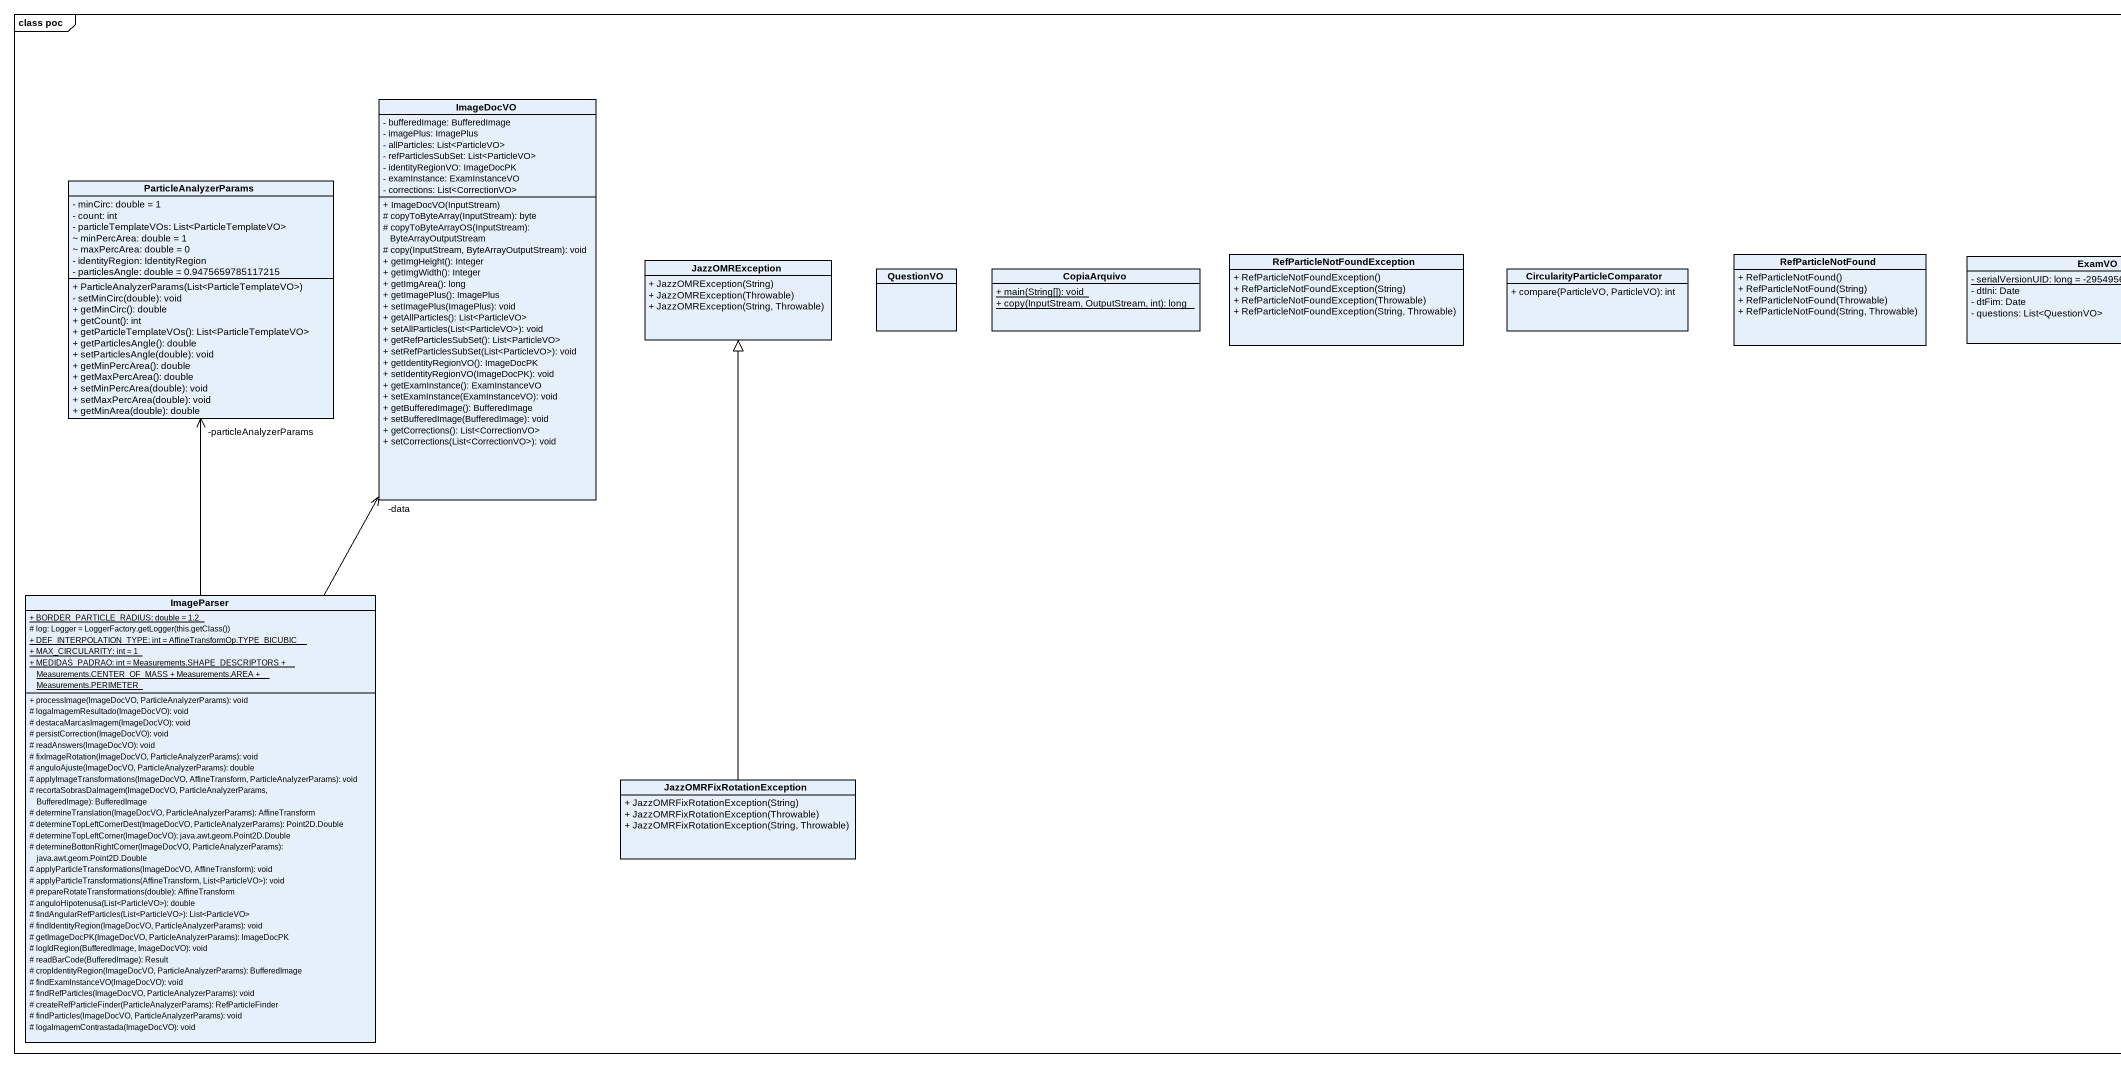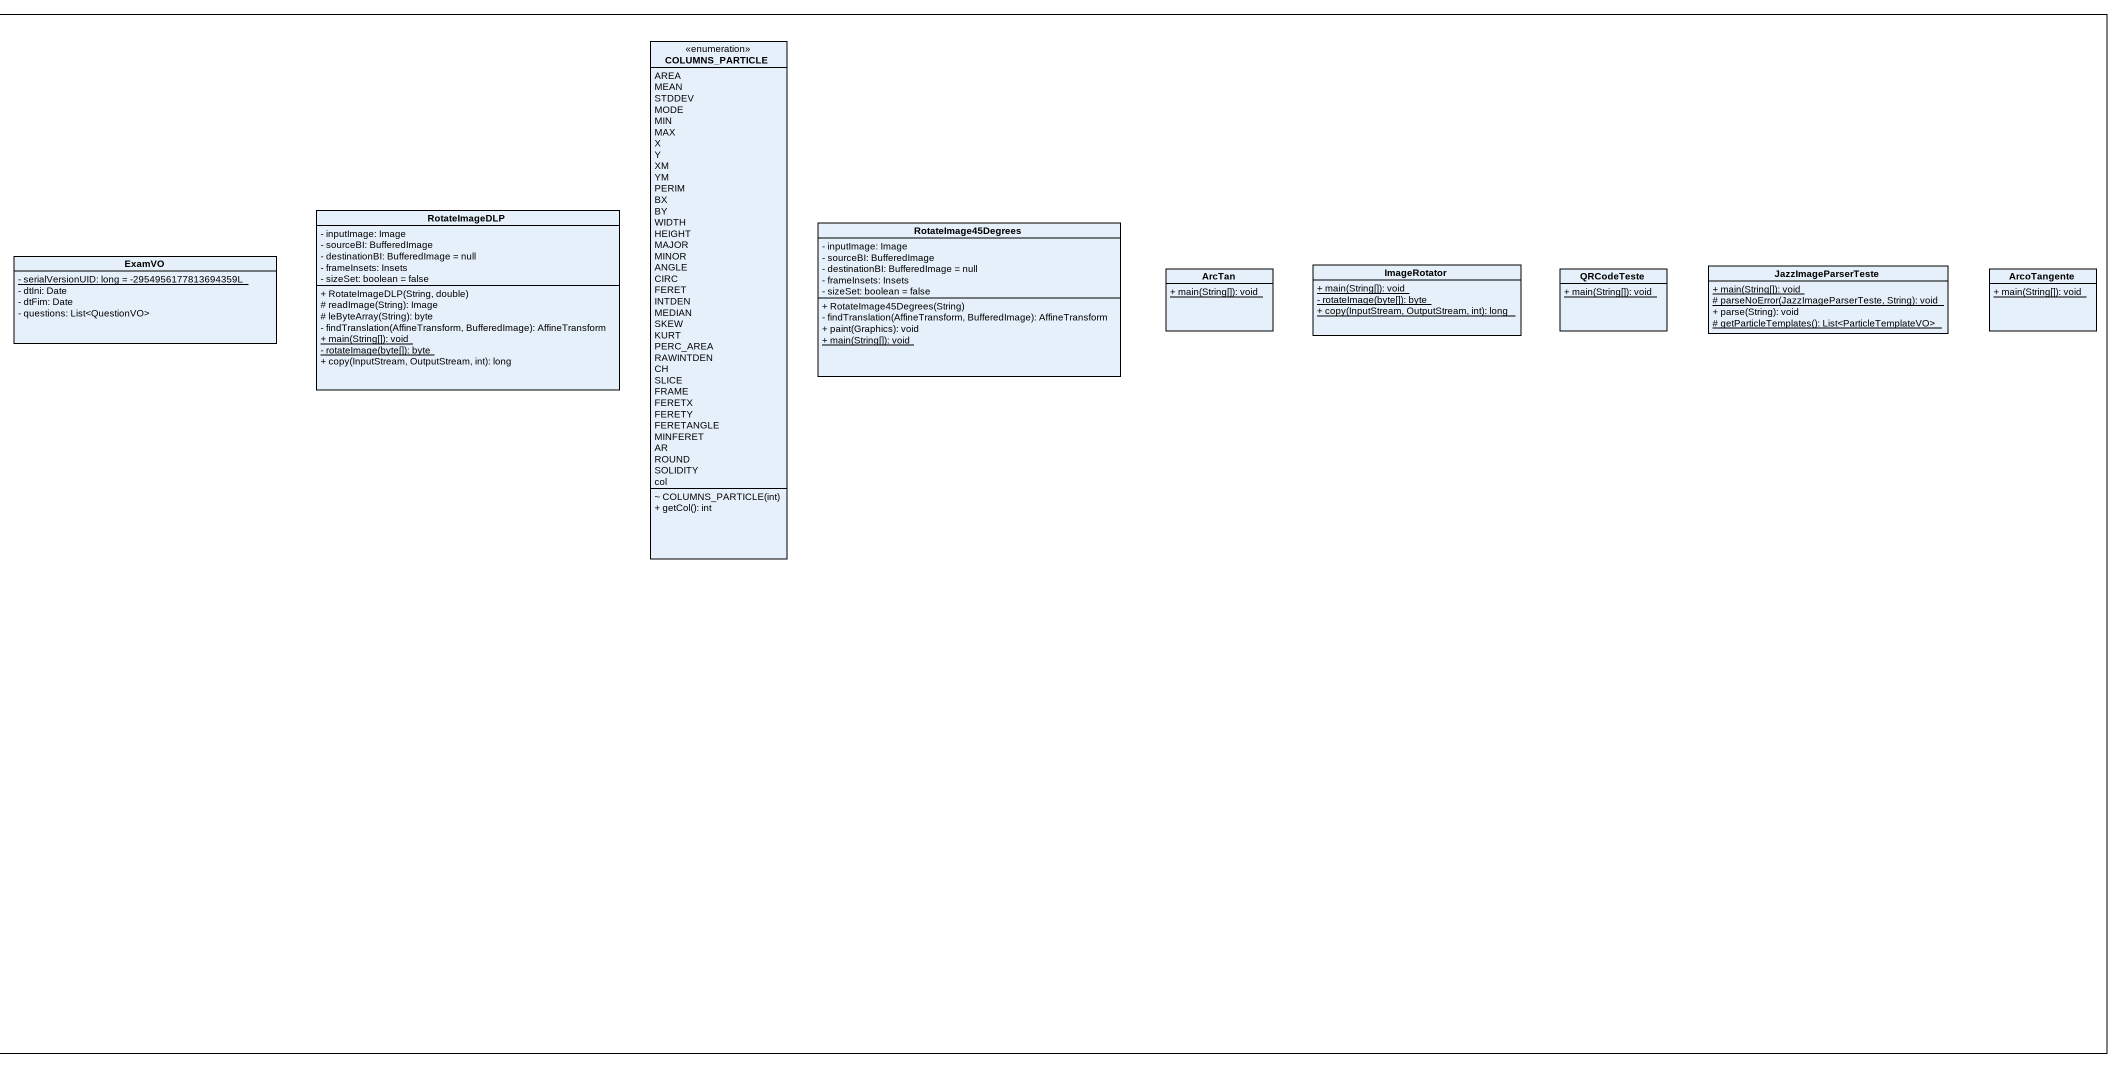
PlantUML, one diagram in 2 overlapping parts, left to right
@startuml
mainframe class poc
hide circle
hide empty members
skinparam classAttributeIconSize 0
enum COLUMNS_PARTICLE {
  AREA
  MEAN
  STDDEV
  MODE
  MIN
  MAX
  X
  Y
  XM
  YM
  PERIM
  BX
  BY
  WIDTH
  HEIGHT
  MAJOR
  MINOR
  ANGLE
  CIRC
  FERET
  INTDEN
  MEDIAN
  SKEW
  KURT
  PERC_AREA
  RAWINTDEN
  CH
  SLICE
  FRAME
  FERETX
  FERETY
  FERETANGLE
  MINFERET
  AR
  ROUND
  SOLIDITY
  col
  ~ COLUMNS_PARTICLE(int)
  + getCol(): int
}
class ImageDocVO {
  - bufferedImage: BufferedImage
  - imagePlus: ImagePlus
  - allParticles: List<ParticleVO>
  - refParticlesSubSet: List<ParticleVO>
  - identityRegionVO: ImageDocPK
  - examInstance: ExamInstanceVO
  - corrections: List<CorrectionVO>
  + ImageDocVO(InputStream)
  # copyToByteArray(InputStream): byte
  # copyToByteArrayOS(InputStream): ByteArrayOutputStream
  # copy(InputStream, ByteArrayOutputStream): void
  + getImgHeight(): Integer
  + getImgWidth(): Integer
  + getImgArea(): long
  + getImagePlus(): ImagePlus
  + setImagePlus(ImagePlus): void
  + getAllParticles(): List<ParticleVO>
  + setAllParticles(List<ParticleVO>): void
  + getRefParticlesSubSet(): List<ParticleVO>
  + setRefParticlesSubSet(List<ParticleVO>): void
  + getIdentityRegionVO(): ImageDocPK
  + setIdentityRegionVO(ImageDocPK): void
  + getExamInstance(): ExamInstanceVO
  + setExamInstance(ExamInstanceVO): void
  + getBufferedImage(): BufferedImage
  + setBufferedImage(BufferedImage): void
  + getCorrections(): List<CorrectionVO>
  + setCorrections(List<CorrectionVO>): void
}
class ParticleAnalyzerParams {
  - minCirc: double = 1
  - count: int
  - particleTemplateVOs: List<ParticleTemplateVO>
  ~ minPercArea: double = 1
  ~ maxPercArea: double = 0
  - identityRegion: IdentityRegion
  - particlesAngle: double = 0.9475659785117215
  + ParticleAnalyzerParams(List<ParticleTemplateVO>)
  - setMinCirc(double): void
  + getMinCirc(): double
  + getCount(): int
  + getParticleTemplateVOs(): List<ParticleTemplateVO>
  + getParticlesAngle(): double
  + setParticlesAngle(double): void
  + getMinPercArea(): double
  + getMaxPercArea(): double
  + setMinPercArea(double): void
  + setMaxPercArea(double): void
  + getMinArea(double): double
}
class RotateImageDLP {
  - inputImage: Image
  - sourceBI: BufferedImage
  - destinationBI: BufferedImage = null
  - frameInsets: Insets
  - sizeSet: boolean = false
  + RotateImageDLP(String, double)
  # readImage(String): Image
  # leByteArray(String): byte
  - findTranslation(AffineTransform, BufferedImage): AffineTransform
  {static} + main(String[]): void
  {static} - rotateImage(byte[]): byte
  + copy(InputStream, OutputStream, int): long
}
class RotateImage45Degrees {
  - inputImage: Image
  - sourceBI: BufferedImage
  - destinationBI: BufferedImage = null
  - frameInsets: Insets
  - sizeSet: boolean = false
  + RotateImage45Degrees(String)
  - findTranslation(AffineTransform, BufferedImage): AffineTransform
  + paint(Graphics): void
  {static} + main(String[]): void
}
class JazzOMRException {
  + JazzOMRException(String)
  + JazzOMRException(Throwable)
  + JazzOMRException(String, Throwable)
}
class QuestionVO
class CopiaArquivo {
  {static} + main(String[]): void
  {static} + copy(InputStream, OutputStream, int): long
}
class RefParticleNotFoundException {
  + RefParticleNotFoundException()
  + RefParticleNotFoundException(String)
  + RefParticleNotFoundException(Throwable)
  + RefParticleNotFoundException(String, Throwable)
}
class "CircularityParticleComparator" as CircularityParticleComparato {
  + compare(ParticleVO, ParticleVO): int
}
class RefParticleNotFound {
  + RefParticleNotFound()
  + RefParticleNotFound(String)
  + RefParticleNotFound(Throwable)
  + RefParticleNotFound(String, Throwable)
}
class ExamVO {
  {static} - serialVersionUID: long = -2954956177813694359L
  - dtIni: Date
  - dtFim: Date
  - questions: List<QuestionVO>
}
class ArcTan {
  {static} + main(String[]): void
}
class ImageRotator {
  {static} + main(String[]): void
  {static} - rotateImage(byte[]): byte
  {static} + copy(InputStream, OutputStream, int): long
}
class QRCodeTeste {
  {static} + main(String[]): void
}
class JazzImageParserTeste {
  {static} + main(String[]): void
  {static} # parseNoError(JazzImageParserTeste, String): void
  + parse(String): void
  {static} # getParticleTemplates(): List<ParticleTemplateVO>
}
class ArcoTangente {
  {static} + main(String[]): void
}
class ImageParser {
  {static} + BORDER_PARTICLE_RADIUS: double = 1.2
  {field} # log: Logger = LoggerFactory.getLogger(this.getClass())
  {static} + DEF_INTERPOLATION_TYPE: int = AffineTransformOp.TYPE_BICUBIC
  {static} + MAX_CIRCULARITY: int = 1
  {static} + MEDIDAS_PADRAO: int = Measurements.SHAPE_DESCRIPTORS + Measurements.CENTER_OF_MASS + Measurements.AREA + Measurements.PERIMETER
  + processImage(ImageDocVO, ParticleAnalyzerParams): void
  # logaImagemResultado(ImageDocVO): void
  # destacaMarcasImagem(ImageDocVO): void
  # persistCorrection(ImageDocVO): void
  # readAnswers(ImageDocVO): void
  # fixImageRotation(ImageDocVO, ParticleAnalyzerParams): void
  # anguloAjuste(ImageDocVO, ParticleAnalyzerParams): double
  # applyImageTransformations(ImageDocVO, AffineTransform, ParticleAnalyzerParams): void
  # recortaSobrasDaImagem(ImageDocVO, ParticleAnalyzerParams, BufferedImage): BufferedImage
  # determineTranslation(ImageDocVO, ParticleAnalyzerParams): AffineTransform
  # determineTopLeftCornerDest(ImageDocVO, ParticleAnalyzerParams): Point2D.Double
  # determineTopLeftCorner(ImageDocVO): java.awt.geom.Point2D.Double
  # determineBottonRightCorner(ImageDocVO, ParticleAnalyzerParams): java.awt.geom.Point2D.Double
  # applyParticleTransformations(ImageDocVO, AffineTransform): void
  # applyParticleTransformations(AffineTransform, List<ParticleVO>): void
  # prepareRotateTransformations(double): AffineTransform
  # anguloHipotenusa(List<ParticleVO>): double
  # findAngularRefParticles(List<ParticleVO>): List<ParticleVO>
  # findIdentityRegion(ImageDocVO, ParticleAnalyzerParams): void
  # getImageDocPK(ImageDocVO, ParticleAnalyzerParams): ImageDocPK
  # logIdRegion(BufferedImage, ImageDocVO): void
  # readBarCode(BufferedImage): Result
  # cropIdentityRegion(ImageDocVO, ParticleAnalyzerParams): BufferedImage
  # findExamInstanceVO(ImageDocVO): void
  # findRefParticles(ImageDocVO, ParticleAnalyzerParams): void
  # createRefParticleFinder(ParticleAnalyzerParams): RefParticleFinder
  # findParticles(ImageDocVO, ParticleAnalyzerParams): void
  # logaImagemContrastada(ImageDocVO): void
}
class JazzOMRFixRotationException {
  + JazzOMRFixRotationException(String)
  + JazzOMRFixRotationException(Throwable)
  + JazzOMRFixRotationException(String, Throwable)
}
ImageParser -up-> "-data" ImageDocVO
ImageParser -up-> "-particleAnalyzerParams" ParticleAnalyzerParams
JazzOMRFixRotationException -up-|> JazzOMRException
@enduml
